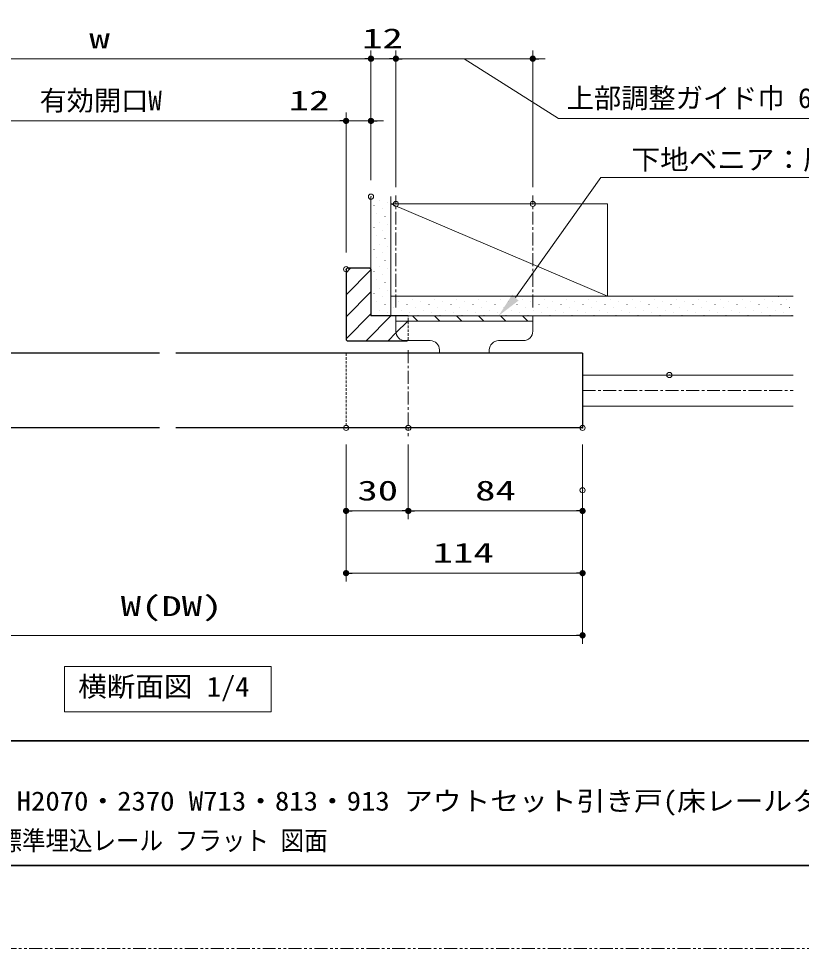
# Model space of a CAD drawing. Units: millimetres, scale not verified. Extents: x -1306 to 1306, y -607 to 607.
# Drawn here: x -824.4 to -447, y -594 to -145.8 of the extents above; entities that cross this region are included whole.
import ezdxf
from ezdxf.enums import TextEntityAlignment as Align

# ---------------------------------------------------------------- set-up
doc = ezdxf.new("R2010")
doc.units = ezdxf.units.MM
doc.header["$LTSCALE"] = 5
doc.header["$PDMODE"] = 32
doc.header["$PDSIZE"] = 2.5
for name, pattern in [('USER1', [2.5, 1.25, -0.25, 0.25, -0.25, 0.25, -0.25]), ('USER2', [0.375, 0.25, -0.125]), ('USER3', [2, 1.25, -0.25, 0.25, -0.25])]:
    doc.linetypes.add(name, pattern=pattern)
for name, color, linetype, lineweight in [('0-1_線(黄)', 2, 'Continuous', 15), ('0-3_陰線', 1, 'USER1', 9), ('0-B_点線(水)', 4, 'USER2', 9), ('0-C_中心線', 3, 'USER3', 9), ('0-D_線(白)', 7, 'Continuous', 30), ('1-0_線(水)', 4, 'Continuous', 9), ('1-1_寸法線', 3, 'Continuous', 13), ('1-2_ハッチング', 6, 'Continuous', 9), ('1-4_DEFPOINTS', 7, 'Continuous', 5), ('1-5_0', 3, 'Continuous', 25), ('1-7_点線(黄)', 2, 'USER2', 15), ('1-8_図面枠', 7, 'Continuous', 35)]:
    doc.layers.add(name, color=color, linetype=linetype, lineweight=lineweight)
doc.styles.add('ＭＳ ゴシック', font='')
doc.styles.get('ＭＳ ゴシック').set_extended_font_data('MS Gothic')

# ---------------------------------------------------------------- blocks, each defined once
blk = doc.blocks.new('_DOT')
at = {"layer": '1-5_0'}
blk.add_line((-2.5, 0), (-5, 0), dxfattribs=at)
for points in [[(0, 0), (-2.5, 0), (-2.48, 0.313)], [(0, 0), (-2.48, -0.313), (-2.5, 0)], [(0, 0), (-2.48, 0.313), (-2.421, 0.622)], [(0, 0), (-2.421, -0.622), (-2.48, -0.313)], [(0, 0), (-2.421, 0.622), (-2.324, 0.92)], [(0, 0), (-2.324, -0.92), (-2.421, -0.622)], [(0, 0), (-2.324, 0.92), (-2.191, 1.204)], [(0, 0), (-2.191, -1.204), (-2.324, -0.92)], [(0, 0), (-2.191, 1.204), (-2.023, 1.469)], [(0, 0), (-2.023, -1.469), (-2.191, -1.204)], [(0, 0), (-2.023, 1.469), (-1.822, 1.711)], [(0, 0), (-1.822, -1.711), (-2.023, -1.469)], [(0, 0), (-1.822, 1.711), (-1.594, 1.926)], [(0, 0), (-1.594, -1.926), (-1.822, -1.711)], [(0, 0), (-1.594, 1.926), (-1.34, 2.111)], [(0, 0), (-1.34, -2.111), (-1.594, -1.926)], [(0, 0), (-1.34, 2.111), (-1.064, 2.262)], [(0, 0), (-1.064, -2.262), (-1.34, -2.111)], [(0, 0), (-1.064, 2.262), (-0.773, 2.378)], [(0, 0), (-0.773, -2.378), (-1.064, -2.262)], [(0, 0), (-0.773, 2.378), (-0.468, 2.456)], [(0, 0), (-0.468, -2.456), (-0.773, -2.378)], [(0, 0), (-0.468, 2.456), (-0.157, 2.495)], [(0, 0), (-0.157, -2.495), (-0.468, -2.456)], [(0, 0), (-0.157, 2.495), (0.157, 2.495)], [(0, 0), (0.157, -2.495), (-0.157, -2.495)], [(0, 0), (0.157, 2.495), (0.468, 2.456)], [(0, 0), (0.468, 2.456), (0.773, 2.378)], [(0, 0), (0.773, 2.378), (1.064, 2.262)], [(0, 0), (1.064, 2.262), (1.34, 2.111)], [(0, 0), (1.34, 2.111), (1.594, 1.926)], [(0, 0), (1.594, 1.926), (1.822, 1.711)], [(0, 0), (1.822, 1.711), (2.023, 1.469)], [(0, 0), (2.023, 1.469), (2.191, 1.204)], [(0, 0), (2.191, 1.204), (2.324, 0.92)], [(0, 0), (2.324, 0.92), (2.421, 0.622)], [(0, 0), (2.421, 0.622), (2.48, 0.313)], [(0, 0), (2.48, 0.313), (2.5, 0)], [(0, 0), (0.468, -2.456), (0.157, -2.495)], [(0, 0), (0.773, -2.378), (0.468, -2.456)], [(0, 0), (1.064, -2.262), (0.773, -2.378)], [(0, 0), (1.34, -2.111), (1.064, -2.262)], [(0, 0), (1.594, -1.926), (1.34, -2.111)], [(0, 0), (1.822, -1.711), (1.594, -1.926)], [(0, 0), (2.023, -1.469), (1.822, -1.711)], [(0, 0), (2.191, -1.204), (2.023, -1.469)], [(0, 0), (2.324, -0.92), (2.191, -1.204)], [(0, 0), (2.421, -0.622), (2.324, -0.92)], [(0, 0), (2.48, -0.313), (2.421, -0.622)], [(0, 0), (2.5, 0), (2.48, -0.313)]]:
    blk.add_solid(points, dxfattribs=at)

msp = doc.modelspace()

# ---------------------------------------------------------------- linework, layer by layer
at = {"layer": '0-1_線(黄)'}
for p, q in [((-654.511, -289.11), (-654.511, -231.61)), ((-645.011, -289.11), (-645.011, -231.61)), ((-645.011, -235.11), (-540.511, -279.61)), ((-645.011, -235.11), (-540.511, -235.11)), ((-540.511, -235.11), (-540.511, -279.61)), ((-645.011, -279.61), (-451.012, -279.61)), ((-654.511, -289.11), (-451.012, -289.11)), ((-642.511, -291.61), (-642.511, -289.11)), ((-576.511, -291.61), (-576.511, -289.11)), ((-642.511, -296.51), (-642.511, -291.61)), ((-576.511, -291.61), (-642.511, -291.61)), ((-576.511, -296.51), (-576.511, -291.61)), ((-638.011, -301.01), (-636.911, -301.01)), ((-636.911, -301.01), (-625.971, -301.01)), ((-581.011, -301.01), (-592.971, -301.01)), ((-621.471, -305.51), (-621.471, -307.11)), ((-597.471, -305.51), (-597.471, -307.11))]:
    msp.add_line(p, q, dxfattribs=at)
msp.add_lwpolyline([(-802.261, -458.11), (-702.555, -458.11), (-702.555, -479.945), (-802.261, -479.945)], close=True, dxfattribs=at)
for centre, start, end in [((-638.011, -296.51), 180, 270), ((-581.011, -296.51), 270, 0), ((-625.971, -305.51), 0, 90), ((-592.971, -305.51), 90, 180)]:
    msp.add_arc(centre, 4.5, start, end, dxfattribs=at)
at = {"layer": '0-3_陰線', "color": 4}
msp.add_line((387.036, -594), (-1292.964, -594), dxfattribs=at)
at = {"layer": '0-B_点線(水)'}
for q in [(-636.511, -289.11), (-637.011, -301.11)]:
    msp.add_line((-636.511, -300.61), q, dxfattribs=at)
at = {"layer": '0-C_中心線'}
for p, q in [((-642.511, -285.11), (-642.511, -231.11)), ((-576.511, -285.11), (-576.511, -231.11)), ((-636.511, -305.61), (-636.511, -347.105)), ((-552.508, -325.11), (-451.012, -325.11))]:
    msp.add_line(p, q, dxfattribs=at)
at = {"layer": '0-D_線(白)'}
for p, q in [((-666.511, -266.61), (-666.011, -266.11)), ((-666.511, -266.61), (-666.511, -300.61)), ((-655.011, -266.11), (-666.011, -266.11)), ((-654.511, -266.61), (-655.011, -266.11)), ((-654.511, -266.61), (-654.511, -289.11)), ((-636.511, -289.11), (-654.511, -289.11)), ((-666.011, -301.11), (-666.511, -300.61)), ((-666.011, -301.11), (-637.011, -301.11)), ((-756.51, -307.11), (-952.511, -307.11)), ((-552.508, -307.11), (-748.51, -307.11)), ((-552.508, -307.11), (-552.508, -343.11)), ((-756.51, -343.11), (-952.511, -343.11)), ((-552.508, -343.11), (-748.51, -343.11))]:
    msp.add_line(p, q, dxfattribs=at)
at = {"layer": '1-0_線(水)'}
for p, q in [((-475.312, -317.61), (-552.508, -317.61)), ((-475.312, -317.61), (-451.012, -317.61)), ((-475.312, -332.61), (-552.508, -332.61)), ((-475.312, -332.61), (-451.012, -332.61)), ((-452.064, -332.61), (-451.012, -332.61))]:
    msp.add_line(p, q, dxfattribs=at)
msp.add_point((-510.655, -317.61), dxfattribs=at)
at = {"layer": '1-1_寸法線'}
for p, q in [((-654.511, -223.61), (-654.511, -161.11)), ((-654.511, -223.61), (-654.511, -161.11)), ((-642.511, -227.11), (-642.511, -161.11)), ((-642.511, -227.11), (-642.511, -161.11)), ((-576.511, -227.11), (-576.511, -161.11)), ((-912.511, -165.11), (-657.511, -165.11)), ((-657.511, -165.11), (-660.511, -165.11)), ((-654.511, -165.11), (-642.511, -165.11)), ((-645.511, -165.11), (-648.511, -165.11)), ((-642.511, -165.11), (-576.511, -165.11)), ((-642.511, -165.11), (-576.511, -165.11)), ((-639.511, -165.11), (-636.511, -165.11)), ((-573.511, -165.11), (-570.511, -165.11)), ((-666.511, -258.61), (-666.511, -191.11)), ((-666.511, -258.61), (-666.511, -191.11)), ((-654.511, -223.61), (-654.511, -191.11)), ((-900.511, -195.11), (-669.511, -195.11)), ((-669.511, -195.11), (-695.273, -195.11)), ((-654.511, -195.11), (-666.511, -195.11)), ((-651.511, -195.11), (-648.511, -195.11)), ((-666.511, -351.11), (-666.511, -417.11)), ((-666.511, -351.11), (-666.511, -387.11)), ((-636.511, -351.11), (-636.511, -387.11)), ((-636.511, -351.11), (-636.511, -387.11)), ((-552.508, -351.11), (-552.508, -387.11)), ((-663.511, -383.11), (-639.511, -383.11)), ((-555.508, -383.11), (-633.511, -383.11)), ((-552.508, -381.11), (-552.508, -447.11)), ((-552.508, -381.11), (-552.508, -417.11)), ((-555.508, -413.11), (-663.511, -413.11)), ((-949.511, -443.11), (-555.508, -443.11))]:
    msp.add_line(p, q, dxfattribs=at)
for points in [[(-609.511, -165.11), (-564.119, -193.934), (-432.5, -193.934)], [(-392.259, -222.421), (-543.673, -222.421), (-584.898, -280.278)]]:
    msp.add_lwpolyline(points, dxfattribs=at)
msp.add_solid([(-593.022, -289.11), (-586.431, -278.868), (-583.364, -281.689)], dxfattribs=at)
at = {"layer": '1-2_ハッチング'}
for p, q in [((-654.405, -231.975), (-654.355, -231.975)), ((-653.08, -235.952), (-653.03, -235.952)), ((-650.428, -233.301), (-650.378, -233.301)), ((-649.102, -237.278), (-649.052, -237.278)), ((-646.45, -234.626), (-646.4, -234.626)), ((-651.754, -239.93), (-651.704, -239.93)), ((-647.776, -241.256), (-647.726, -241.256)), ((-645.125, -238.604), (-645.075, -238.604)), ((-654.405, -242.581), (-654.355, -242.581)), ((-650.428, -243.907), (-650.378, -243.907)), ((-646.45, -245.233), (-646.4, -245.233)), ((-653.08, -246.559), (-653.03, -246.559)), ((-651.754, -250.536), (-651.704, -250.536)), ((-649.102, -247.885), (-649.052, -247.885)), ((-645.125, -249.21), (-645.075, -249.21)), ((-654.405, -253.188), (-654.355, -253.188)), ((-650.428, -254.514), (-650.378, -254.514)), ((-647.776, -251.862), (-647.726, -251.862)), ((-653.08, -257.165), (-653.03, -257.165)), ((-649.102, -258.491), (-649.052, -258.491)), ((-646.45, -255.84), (-646.4, -255.84)), ((-645.125, -259.817), (-645.075, -259.817)), ((-654.405, -263.795), (-654.355, -263.795)), ((-651.754, -261.143), (-651.704, -261.143)), ((-647.776, -262.469), (-647.726, -262.469)), ((-666.511, -268.306), (-664.315, -266.11)), ((-666.511, -278.913), (-654.511, -266.913)), ((-653.08, -267.772), (-653.03, -267.772)), ((-650.428, -265.12), (-650.378, -265.12)), ((-646.45, -266.446), (-646.4, -266.446)), ((-651.754, -271.75), (-651.704, -271.75)), ((-649.102, -269.098), (-649.052, -269.098)), ((-647.776, -273.075), (-647.726, -273.075)), ((-645.125, -270.424), (-645.075, -270.424)), ((-666.511, -289.519), (-654.511, -277.519)), ((-654.405, -274.401), (-654.355, -274.401)), ((-650.428, -275.727), (-650.378, -275.727)), ((-646.45, -277.053), (-646.4, -277.053)), ((-653.08, -278.379), (-653.03, -278.379)), ((-651.754, -282.356), (-651.704, -282.356)), ((-649.102, -279.704), (-649.052, -279.704)), ((-645.125, -281.03), (-645.075, -281.03)), ((-641.147, -282.356), (-641.097, -282.356)), ((-638.496, -279.704), (-638.446, -279.704)), ((-634.518, -281.03), (-634.468, -281.03)), ((-630.541, -282.356), (-630.491, -282.356)), ((-627.889, -279.704), (-627.839, -279.704)), ((-623.911, -281.03), (-623.861, -281.03)), ((-619.934, -282.356), (-619.884, -282.356)), ((-617.282, -279.704), (-617.232, -279.704)), ((-613.305, -281.03), (-613.255, -281.03)), ((-609.327, -282.356), (-609.277, -282.356)), ((-606.676, -279.704), (-606.626, -279.704)), ((-602.698, -281.03), (-602.648, -281.03)), ((-598.721, -282.356), (-598.671, -282.356)), ((-596.069, -279.704), (-596.019, -279.704)), ((-592.092, -281.03), (-592.042, -281.03)), ((-588.114, -282.356), (-588.064, -282.356)), ((-585.463, -279.704), (-585.413, -279.704)), ((-581.485, -281.03), (-581.435, -281.03)), ((-577.508, -282.356), (-577.458, -282.356)), ((-574.856, -279.704), (-574.806, -279.704)), ((-570.878, -281.03), (-570.828, -281.03)), ((-566.901, -282.356), (-566.851, -282.356)), ((-564.249, -279.704), (-564.199, -279.704)), ((-560.272, -281.03), (-560.222, -281.03)), ((-556.294, -282.356), (-556.244, -282.356)), ((-553.643, -279.704), (-553.593, -279.704)), ((-549.665, -281.03), (-549.615, -281.03)), ((-545.688, -282.356), (-545.638, -282.356)), ((-543.036, -279.704), (-542.986, -279.704)), ((-539.059, -281.03), (-539.009, -281.03)), ((-535.081, -282.356), (-535.031, -282.356)), ((-532.43, -279.704), (-532.38, -279.704)), ((-528.452, -281.03), (-528.402, -281.03)), ((-524.475, -282.356), (-524.425, -282.356)), ((-521.823, -279.704), (-521.773, -279.704)), ((-517.845, -281.03), (-517.795, -281.03)), ((-513.868, -282.356), (-513.818, -282.356)), ((-511.216, -279.704), (-511.166, -279.704)), ((-507.239, -281.03), (-507.189, -281.03)), ((-503.261, -282.356), (-503.211, -282.356)), ((-500.61, -279.704), (-500.56, -279.704)), ((-496.632, -281.03), (-496.582, -281.03)), ((-492.655, -282.356), (-492.605, -282.356)), ((-490.003, -279.704), (-489.953, -279.704)), ((-486.026, -281.03), (-485.976, -281.03)), ((-482.048, -282.356), (-481.998, -282.356)), ((-479.396, -279.704), (-479.346, -279.704)), ((-475.419, -281.03), (-475.369, -281.03)), ((-471.442, -282.356), (-471.392, -282.356)), ((-468.79, -279.704), (-468.74, -279.704)), ((-464.812, -281.03), (-464.762, -281.03)), ((-460.835, -282.356), (-460.785, -282.356)), ((-458.183, -279.704), (-458.133, -279.704)), ((-454.206, -281.03), (-454.156, -281.03)), ((-654.405, -285.008), (-654.355, -285.008)), ((-650.428, -286.334), (-650.378, -286.334)), ((-647.776, -283.682), (-647.726, -283.682)), ((-643.799, -285.008), (-643.749, -285.008)), ((-639.821, -286.334), (-639.771, -286.334)), ((-637.17, -283.682), (-637.12, -283.682)), ((-633.192, -285.008), (-633.142, -285.008)), ((-629.215, -286.334), (-629.165, -286.334)), ((-626.563, -283.682), (-626.513, -283.682)), ((-622.586, -285.008), (-622.536, -285.008)), ((-618.608, -286.334), (-618.558, -286.334)), ((-615.956, -283.682), (-615.906, -283.682)), ((-611.979, -285.008), (-611.929, -285.008)), ((-608.002, -286.334), (-607.952, -286.334)), ((-605.35, -283.682), (-605.3, -283.682)), ((-601.372, -285.008), (-601.322, -285.008)), ((-597.395, -286.334), (-597.345, -286.334)), ((-594.743, -283.682), (-594.693, -283.682)), ((-590.766, -285.008), (-590.716, -285.008)), ((-586.788, -286.334), (-586.738, -286.334)), ((-584.137, -283.682), (-584.087, -283.682)), ((-580.159, -285.008), (-580.109, -285.008)), ((-576.182, -286.334), (-576.132, -286.334)), ((-573.53, -283.682), (-573.48, -283.682)), ((-569.553, -285.008), (-569.503, -285.008)), ((-565.575, -286.334), (-565.525, -286.334)), ((-562.923, -283.682), (-562.873, -283.682)), ((-558.946, -285.008), (-558.896, -285.008)), ((-554.969, -286.334), (-554.919, -286.334)), ((-552.317, -283.682), (-552.267, -283.682)), ((-548.339, -285.008), (-548.289, -285.008)), ((-544.362, -286.334), (-544.312, -286.334)), ((-541.71, -283.682), (-541.66, -283.682)), ((-537.733, -285.008), (-537.683, -285.008)), ((-533.755, -286.334), (-533.705, -286.334)), ((-531.104, -283.682), (-531.054, -283.682)), ((-527.126, -285.008), (-527.076, -285.008)), ((-523.149, -286.334), (-523.099, -286.334)), ((-520.497, -283.682), (-520.447, -283.682)), ((-516.52, -285.008), (-516.47, -285.008)), ((-512.542, -286.334), (-512.492, -286.334)), ((-509.89, -283.682), (-509.84, -283.682)), ((-505.913, -285.008), (-505.863, -285.008)), ((-501.936, -286.334), (-501.886, -286.334)), ((-499.284, -283.682), (-499.234, -283.682)), ((-495.306, -285.008), (-495.256, -285.008)), ((-491.329, -286.334), (-491.279, -286.334)), ((-488.677, -283.682), (-488.627, -283.682)), ((-484.7, -285.008), (-484.65, -285.008)), ((-480.722, -286.334), (-480.672, -286.334)), ((-478.071, -283.682), (-478.021, -283.682)), ((-474.093, -285.008), (-474.043, -285.008)), ((-470.116, -286.334), (-470.066, -286.334)), ((-467.464, -283.682), (-467.414, -283.682)), ((-463.487, -285.008), (-463.437, -285.008)), ((-459.509, -286.334), (-459.459, -286.334)), ((-456.857, -283.682), (-456.807, -283.682)), ((-452.88, -285.008), (-452.83, -285.008)), ((-666.511, -300.126), (-654.511, -288.126)), ((-656.889, -301.11), (-644.889, -289.11)), ((-653.08, -288.985), (-653.03, -288.985)), ((-646.45, -287.659), (-646.4, -287.659)), ((-642.473, -288.985), (-642.423, -288.985)), ((-635.844, -287.659), (-635.794, -287.659)), ((-631.916, -291.61), (-634.416, -289.11)), ((-631.866, -288.985), (-631.816, -288.985)), ((-625.237, -287.659), (-625.187, -287.659)), ((-621.309, -291.61), (-623.809, -289.11)), ((-621.26, -288.985), (-621.21, -288.985)), ((-614.631, -287.659), (-614.581, -287.659)), ((-610.702, -291.61), (-613.202, -289.11)), ((-610.653, -288.985), (-610.603, -288.985)), ((-604.024, -287.659), (-603.974, -287.659)), ((-600.096, -291.61), (-602.596, -289.11)), ((-600.047, -288.985), (-599.997, -288.985)), ((-593.417, -287.659), (-593.367, -287.659)), ((-589.489, -291.61), (-591.989, -289.11)), ((-589.44, -288.985), (-589.39, -288.985)), ((-582.811, -287.659), (-582.761, -287.659)), ((-578.883, -291.61), (-581.383, -289.11)), ((-578.833, -288.985), (-578.783, -288.985)), ((-572.204, -287.659), (-572.154, -287.659)), ((-568.227, -288.985), (-568.177, -288.985)), ((-561.598, -287.659), (-561.548, -287.659)), ((-557.62, -288.985), (-557.57, -288.985)), ((-550.991, -287.659), (-550.941, -287.659)), ((-547.014, -288.985), (-546.964, -288.985)), ((-540.384, -287.659), (-540.334, -287.659)), ((-536.407, -288.985), (-536.357, -288.985)), ((-529.778, -287.659), (-529.728, -287.659)), ((-525.8, -288.985), (-525.75, -288.985)), ((-519.171, -287.659), (-519.121, -287.659)), ((-515.194, -288.985), (-515.144, -288.985)), ((-508.565, -287.659), (-508.515, -287.659)), ((-504.587, -288.985), (-504.537, -288.985)), ((-497.958, -287.659), (-497.908, -287.659)), ((-493.981, -288.985), (-493.931, -288.985)), ((-487.351, -287.659), (-487.301, -287.659)), ((-483.374, -288.985), (-483.324, -288.985)), ((-476.745, -287.659), (-476.695, -287.659)), ((-472.767, -288.985), (-472.717, -288.985)), ((-466.138, -287.659), (-466.088, -287.659)), ((-462.161, -288.985), (-462.111, -288.985)), ((-455.532, -287.659), (-455.482, -287.659)), ((-451.554, -288.985), (-451.504, -288.985)), ((-642.445, -297.272), (-636.782, -291.61)), ((-636.782, -291.61), (-636.511, -291.339)), ((-646.282, -301.11), (-642.445, -297.272))]:
    msp.add_line(p, q, dxfattribs=at)
at = {"layer": '1-4_DEFPOINTS'}
for p in [(-654.511, -165.11), (-642.511, -165.11), (-576.511, -165.11), (-666.511, -195.11), (-654.511, -195.11), (-654.511, -231.61), (-642.511, -235.11), (-576.511, -235.11), (-666.511, -266.61), (-666.511, -343.11), (-666.511, -343.11), (-636.511, -343.11), (-636.511, -343.11), (-552.508, -343.11), (-552.508, -373.11), (-552.508, -373.11), (-636.511, -383.11), (-666.511, -413.11), (-552.508, -443.11)]:
    msp.add_point(p, dxfattribs=at)
at = {"layer": '1-7_点線(黄)'}
msp.add_line((-666.511, -307.11), (-666.511, -343.11), dxfattribs=at)
at = {"layer": '1-8_図面枠'}
msp.add_line((-1252.964, -494), (347.036, -494), dxfattribs=at)
msp.add_lwpolyline([(-1252.964, -554), (347.036, -554), (347.036, 554), (-1252.964, 554)], close=True, dxfattribs=at)

# ---------------------------------------------------------------- block references
at = {"layer": '1-1_寸法線', "xscale": 0.6, "yscale": 0.6}
for p in [(-654.511, -165.11), (-654.511, -165.11), (-642.511, -165.11), (-666.511, -195.11), (-666.511, -195.11), (-636.511, -383.11), (-552.508, -383.11), (-552.508, -413.11), (-552.508, -443.11)]:
    msp.add_blockref('_DOT', p, dxfattribs=at)
at = {"layer": '1-1_寸法線', "xscale": 0.6, "yscale": 0.6, "rotation": 180}
for p in [(-642.511, -165.11), (-576.511, -165.11), (-654.511, -195.11), (-666.511, -383.11), (-636.511, -383.11), (-666.511, -413.11)]:
    msp.add_blockref('_DOT', p, dxfattribs=at)

# ---------------------------------------------------------------- texts
at = {"layer": '0-1_線(黄)', "style": 'ＭＳ ゴシック', "width": 1.05}
msp.add_text('横断面図 1/4', height=9.621, dxfattribs=at).set_placement((-795.684, -475.488), align=Align.BOTTOM_LEFT)
at = {"layer": '1-1_寸法線', "style": 'ＭＳ ゴシック'}
for s, height, width, p in [('12', 9.604, 1.5, (-658.75, -162.96)), ('w', 9.604, 1.5, (-790.25, -162.96)), ('12', 9.604, 1.5, (-694.13, -192.96)), ('下地ベニア：厚み2.7mm', 9.621, 1.05, (-528.873, -221.471)), ('30', 9.604, 1.5, (-661.035, -380.96)), ('84', 9.604, 1.5, (-604.271, -380.96)), ('114', 9.604, 1.5, (-624.748, -410.96)), ('W(DW)', 9.604, 1.5, (-775.129, -436.675))]:
    msp.add_text(s, height=height, dxfattribs=dict(at, width=width)).set_placement(p, align=Align.BOTTOM_LEFT)
for s, height, p in [('有効開口W', 9.604, (-814.25, -192.96)), ('上部調整ガイド巾 66', 9.621, (-560.119, -191.785))]:
    msp.add_text(s, height=height, dxfattribs=at).set_placement(p, align=Align.BOTTOM_LEFT)
at = {"layer": '1-8_図面枠', "style": 'ＭＳ ゴシック'}
for s, width, p in [('ノッポ H2070・2370 W713・813・913 アウトセット引き戸(床レールタイプ)', 1.1, (-873.76, -530.357)), ('枠あり 標準埋込レール フラット 図面', 0.9, (-873.76, -549.409))]:
    msp.add_text(s, height=9.236, dxfattribs=dict(at, width=width)).set_placement(p, align=Align.BOTTOM_LEFT)

doc.saveas('drawing.dxf')
